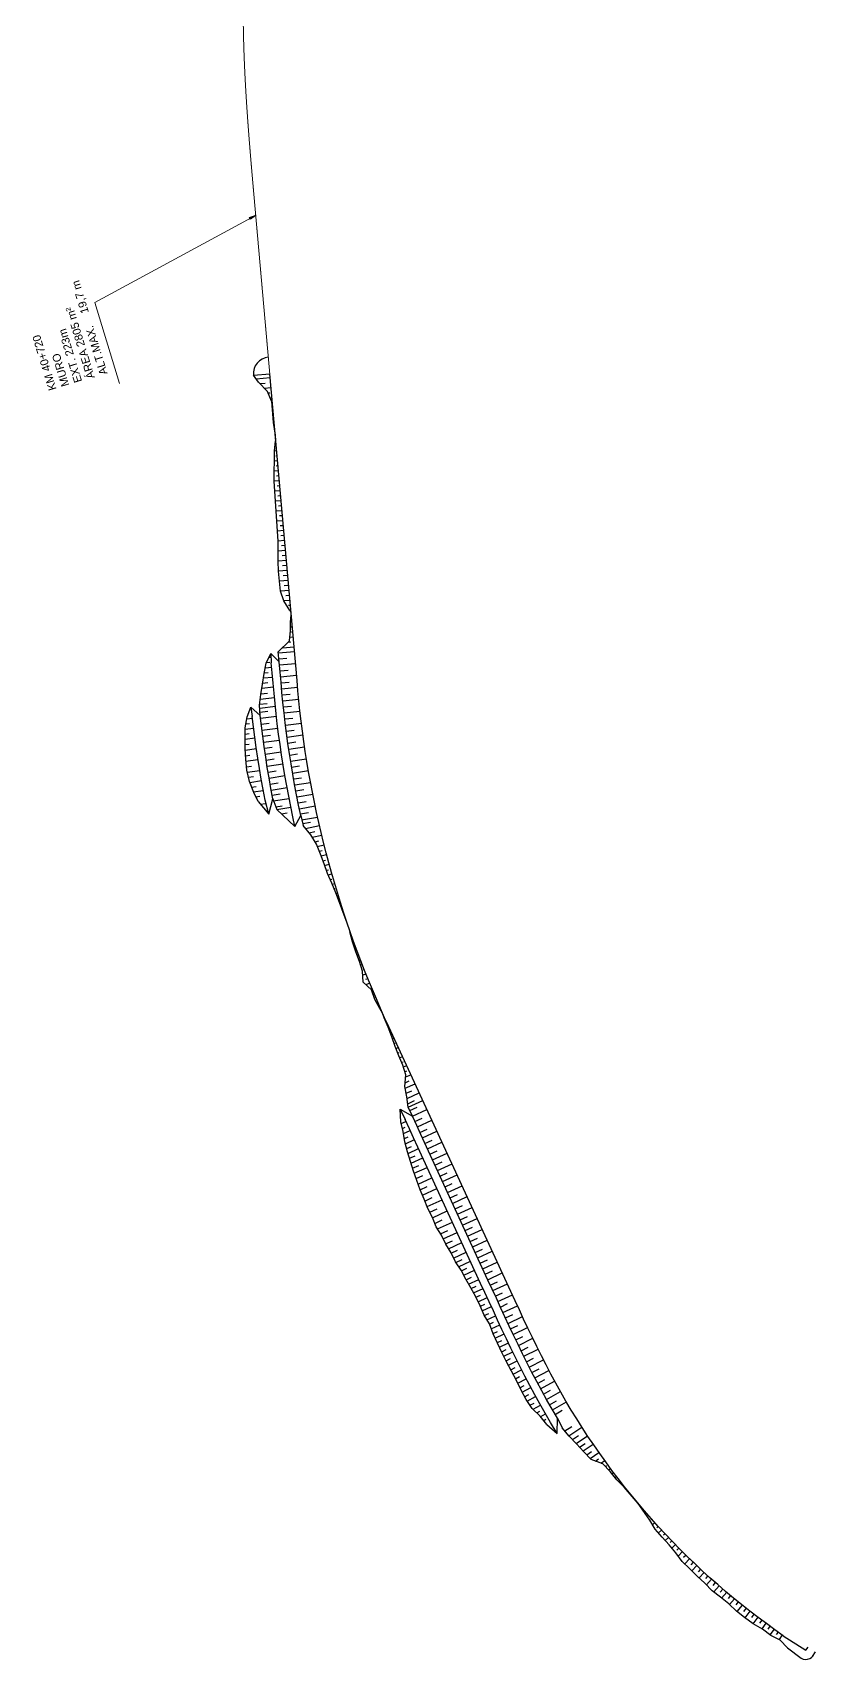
# Model space of a CAD drawing. Header units: metres. Extents: x 288738 to 324331, y 7399322 to 7465117.
# Drawn here: x 320529 to 320921, y 7424764 to 7425577 of the extents above; entities that cross this region are included whole.
import ezdxf

# ---------------------------------------------------------------- set-up
doc = ezdxf.new("R2010")
doc.units = ezdxf.units.M
doc.header["$LTSCALE"] = 10
for name, color, linetype in [('F-HZ-ATERRO-TALUDE', 110, 'Continuous'), ('F-HZ-MUROS', 210, 'Continuous'), ('F-HZ-PIANO-CORTE', 10, 'Continuous'), ('F-HZ-TALUDE', 2, 'Continuous')]:
    doc.layers.add(name, color=color, linetype=linetype)
doc.layers.add('U-HZ-TEXTO-MUROS', color=2, linetype='Continuous', lineweight=0)
doc.styles.add('ARIAL', font='arial.ttf')
doc.styles.add('DIM', font='arial.ttf', dxfattribs={"width": 0.8})
doc.dimstyles.new('U-1_2000', dxfattribs={"dimscale": 2, "dimtxt": 1.5, "dimasz": 0.75, "dimexe": 0.75, "dimexo": 0.75, "dimgap": 0.25, "dimtad": 1, "dimzin": 4, "dimtxsty": 'DIM', "dimblk": 'ARCHTICK', "dimcen": 0.7, "dimdle": 0.75, "dimclrd": 256, "dimclre": 256, "dimclrt": 256, "dimaunit": 1, "dimadec": 3, "dimazin": 2, "dimtfac": 1, "dimtofl": 0, "dimtmove": 0, "dimatfit": 3, "dimldrblk": 'CLOSEDBLANK', "dimfxl": 0, "dimtolj": 1, "dimtzin": 0, "dimlwd": -1, "dimlwe": -1, "dimarcsym": 0})

# ---------------------------------------------------------------- blocks, each defined once
blk = doc.blocks.new('_ArchTick')
at = {"color": 0, "linetype": 'ByBlock', "const_width": 0.15}
blk.add_lwpolyline([(-0.5, -0.5), (0.5, 0.5)], dxfattribs=at)

msp = doc.modelspace()

# ---------------------------------------------------------------- linework, layer by layer
at = {"layer": 'F-HZ-ATERRO-TALUDE', "linetype": 'Continuous', "lineweight": -3}
for p, q in [((320651.435, 7425368.076), (320650.433, 7425367.987)), ((320650.993, 7425373.056), (320650.914, 7425373.049)), ((320651.214, 7425370.566), (320650.944, 7425370.542)), ((320652.319, 7425358.115), (320650.174, 7425357.925)), ((320651.877, 7425363.096), (320650.296, 7425362.955)), ((320651.656, 7425365.586), (320651.01, 7425365.528)), ((320652.098, 7425360.605), (320651.167, 7425360.523)), ((320652.761, 7425353.135), (320650.212, 7425352.908)), ((320652.54, 7425355.625), (320651.366, 7425355.521)), ((320652.982, 7425350.644), (320651.679, 7425350.529)), ((320653.203, 7425348.154), (320650.541, 7425347.918)), ((320653.645, 7425343.174), (320650.809, 7425342.922)), ((320653.424, 7425345.664), (320652.05, 7425345.542)), ((320654.087, 7425338.193), (320651.23, 7425337.94)), ((320653.866, 7425340.684), (320652.443, 7425340.557)), ((320654.308, 7425335.703), (320652.85, 7425335.574)), ((320654.529, 7425333.213), (320651.554, 7425332.949)), ((320654.971, 7425328.233), (320651.906, 7425327.961)), ((320654.75, 7425330.723), (320653.24, 7425330.589)), ((320655.192, 7425325.742), (320653.62, 7425325.603)), ((320655.413, 7425323.252), (320652.191, 7425322.966)), ((320655.855, 7425318.272), (320652.243, 7425317.951)), ((320655.634, 7425320.762), (320653.926, 7425320.61)), ((320656.297, 7425313.291), (320652.219, 7425312.929)), ((320656.076, 7425315.781), (320654.154, 7425315.611)), ((320656.518, 7425310.801), (320654.393, 7425310.612)), ((320656.739, 7425308.311), (320652.316, 7425307.918)), ((320657.181, 7425303.33), (320652.86, 7425302.947)), ((320656.96, 7425305.821), (320654.774, 7425305.627)), ((320657.402, 7425300.84), (320655.279, 7425300.652)), ((320657.623, 7425298.35), (320653.451, 7425297.98)), ((320658.065, 7425293.37), (320655.108, 7425293.107)), ((320657.844, 7425295.86), (320656.062, 7425295.702)), ((320658.286, 7425290.879), (320657.422, 7425290.803)), ((320688.189, 7425127.738), (320688.12, 7425127.716)), ((320689.025, 7425125.382), (320688.653, 7425125.262)), ((320689.861, 7425123.026), (320689.558, 7425122.926)), ((320690.719, 7425120.678), (320690.078, 7425120.463)), ((320691.579, 7425118.331), (320691.246, 7425118.217)), ((320692.46, 7425115.991), (320691.785, 7425115.758)), ((320693.344, 7425113.652), (320693.003, 7425113.533)), ((320694.247, 7425111.321), (320693.409, 7425111.023)), ((320696.08, 7425106.669), (320694.427, 7425106.064)), ((320695.155, 7425108.992), (320694.64, 7425108.806)), ((320697.011, 7425104.349), (320695.803, 7425103.901)), ((320697.959, 7425102.036), (320696.046, 7425101.317)), ((320698.914, 7425099.726), (320698.48, 7425099.561)), ((320699.884, 7425097.421), (320699.316, 7425097.203)), ((320700.862, 7425095.121), (320700.524, 7425094.989)), ((320701.854, 7425092.826), (320701.261, 7425092.593)), ((320702.856, 7425090.536), (320702.665, 7425090.46)), ((320838.745, 7424834.353), (320838.363, 7424834.015)), ((320840.418, 7424832.495), (320839.269, 7424831.466)), ((320842.091, 7424830.637), (320841.326, 7424829.942)), ((320843.789, 7424828.803), (320842.213, 7424827.352)), ((320845.488, 7424826.968), (320844.679, 7424826.214)), ((320847.209, 7424825.156), (320845.569, 7424823.603)), ((320848.934, 7424823.346), (320848.102, 7424822.548)), ((320850.679, 7424821.556), (320848.877, 7424819.803)), ((320852.428, 7424819.77), (320851.447, 7424818.802)), ((320854.196, 7424818.002), (320852.029, 7424815.836)), ((320855.971, 7424816.241), (320854.779, 7424815.033)), ((320857.761, 7424814.497), (320855.304, 7424811.973)), ((320859.56, 7424812.76), (320858.329, 7424811.479)), ((320861.373, 7424811.039), (320858.903, 7424808.433)), ((320863.196, 7424809.329), (320861.956, 7424808.002)), ((320865.032, 7424807.631), (320862.533, 7424804.922)), ((320866.878, 7424805.946), (320865.617, 7424804.56)), ((320868.735, 7424804.272), (320866.163, 7424801.406)), ((320870.606, 7424802.613), (320869.279, 7424801.114)), ((320872.484, 7424800.964), (320869.81, 7424797.901)), ((320874.377, 7424799.331), (320873.083, 7424797.828)), ((320876.277, 7424797.706), (320873.763, 7424794.746)), ((320878.193, 7424796.1), (320876.963, 7424794.632)), ((320880.113, 7424794.499), (320877.677, 7424791.551)), ((320882.052, 7424792.92), (320880.789, 7424791.371)), ((320883.993, 7424791.345), (320881.392, 7424788.109)), ((320885.953, 7424789.793), (320884.658, 7424788.16)), ((320887.914, 7424788.243), (320885.338, 7424784.947)), ((320889.896, 7424786.719), (320888.628, 7424785.073)), ((320891.877, 7424785.195), (320889.38, 7424781.909)), ((320893.88, 7424783.698), (320892.752, 7424782.193)), ((320895.883, 7424782.202), (320893.872, 7424779.48)), ((320897.904, 7424780.731), (320896.899, 7424779.35)), ((320899.928, 7424779.263), (320897.89, 7424776.424)), ((320901.968, 7424777.818), (320901.053, 7424776.525)), ((320904.012, 7424776.379), (320902.438, 7424774.123))]:
    msp.add_line(p, q, dxfattribs=at)
at = {"layer": 'F-HZ-MUROS', "const_width": 0.5}
msp.add_lwpolyline([(320648.01, 7425406.67), (320640.496, 7425491.344, -0.0003145), (320639.324, 7425504.643, -0.0006289), (320638.748, 7425511.32, -0.0012577), (320637.83, 7425522.461, -0.001572), (320637.144, 7425531.411, -0.0021996), (320636.4, 7425542.171, -0.0025126), (320635.836, 7425551.628, -0.0031354), (320635.322, 7425562.257, -0.0034444), (320634.98, 7425571.971, -0.0040545), (320634.767, 7425582.548, -0.0043544), (320634.734, 7425592.431, -0.0130348), (320635.626, 7425620.763, -0.0036488), (320636.162, 7425629.027, -0.0036488)], format="xyb", dxfattribs=at)
at = {"layer": 'F-HZ-PIANO-CORTE'}
for p, q in [((320639.802, 7425405.942), (320648.01, 7425406.67)), ((320641.134, 7425404.102), (320648.183, 7425404.728)), ((320642.988, 7425401.757), (320645.696, 7425401.997)), ((320645.213, 7425399.444), (320648.625, 7425399.747)), ((320647.109, 7425397.103), (320647.977, 7425397.18)), ((320648.168, 7425394.687), (320649.067, 7425394.767)), ((320649.651, 7425382.27), (320649.911, 7425382.293)), ((320650.095, 7425379.799), (320650.392, 7425379.826)), ((320658.251, 7425277.619), (320658.852, 7425277.673)), ((320658.324, 7425280.136), (320659.232, 7425280.217)), ((320658.354, 7425282.649), (320658.682, 7425282.678)), ((320654.292, 7425269.719), (320660.116, 7425270.256)), ((320657.166, 7425272.497), (320658.531, 7425272.622)), ((320658.063, 7425275.091), (320659.674, 7425275.237)), ((320645.737, 7425259.761), (320648.973, 7425260.073)), ((320646.335, 7425262.338), (320648.123, 7425262.513)), ((320647.596, 7425264.977), (320648.597, 7425265.073)), ((320652.359, 7425267.165), (320660.322, 7425267.929)), ((320652.626, 7425264.163), (320656.607, 7425264.552)), ((320652.892, 7425261.16), (320660.856, 7425261.924)), ((320644.44, 7425252.078), (320647.038, 7425252.34)), ((320644.833, 7425254.637), (320649.415, 7425255.092)), ((320645.243, 7425257.196), (320647.219, 7425257.39)), ((320653.159, 7425258.158), (320657.14, 7425258.547)), ((320653.425, 7425255.155), (320661.386, 7425255.948)), ((320653.692, 7425252.151), (320657.672, 7425252.555)), ((320643.244, 7425244.015), (320650.351, 7425244.775)), ((320643.583, 7425246.76), (320646.84, 7425247.101)), ((320644.029, 7425249.513), (320649.859, 7425250.112)), ((320653.96, 7425249.146), (320661.917, 7425249.971)), ((320654.237, 7425246.139), (320658.215, 7425246.562)), ((320654.527, 7425243.133), (320662.48, 7425243.998)), ((320642.949, 7425241.452), (320646.77, 7425241.869)), ((320642.995, 7425239.551), (320650.942, 7425240.47)), ((320643.003, 7425237.594), (320646.975, 7425238.066)), ((320654.839, 7425240.127), (320658.815, 7425240.571)), ((320655.161, 7425237.122), (320663.109, 7425238.031)), ((320635.694, 7425229.069), (320639.939, 7425229.579)), ((320636.116, 7425231.647), (320637.879, 7425231.854)), ((320636.555, 7425234.223), (320639.353, 7425234.545)), ((320643.375, 7425234.591), (320651.322, 7425235.51)), ((320643.726, 7425231.587), (320647.698, 7425232.058)), ((320644.098, 7425228.584), (320652.039, 7425229.553)), ((320655.512, 7425234.118), (320659.484, 7425234.584)), ((320655.873, 7425231.114), (320663.815, 7425232.073)), ((320656.254, 7425228.111), (320660.223, 7425228.604)), ((320635.739, 7425221.293), (320637.73, 7425221.55)), ((320635.742, 7425224.011), (320640.573, 7425224.62)), ((320635.761, 7425226.546), (320637.788, 7425226.796)), ((320644.479, 7425225.581), (320648.448, 7425226.079)), ((320644.889, 7425222.581), (320652.823, 7425223.604)), ((320645.308, 7425219.58), (320649.273, 7425220.107)), ((320656.654, 7425225.109), (320664.59, 7425226.123)), ((320657.066, 7425222.107), (320661.032, 7425222.629)), ((320657.506, 7425219.108), (320665.434, 7425220.183)), ((320635.775, 7425218.576), (320641.305, 7425219.309)), ((320635.934, 7425215.772), (320638.086, 7425216.065)), ((320636.13, 7425212.97), (320642.123, 7425213.808)), ((320645.75, 7425216.581), (320653.676, 7425217.665)), ((320646.207, 7425213.584), (320650.168, 7425214.142)), ((320646.68, 7425210.587), (320654.597, 7425211.736)), ((320657.956, 7425216.109), (320661.917, 7425216.663)), ((320658.429, 7425213.113), (320666.347, 7425214.253)), ((320636.376, 7425210.239), (320638.916, 7425210.603)), ((320636.761, 7425207.526), (320642.978, 7425208.442)), ((320637.357, 7425204.988), (320639.872, 7425205.368)), ((320638.021, 7425202.462), (320643.837, 7425203.364)), ((320647.175, 7425207.593), (320651.131, 7425208.185)), ((320647.679, 7425204.6), (320655.586, 7425205.819)), ((320658.917, 7425210.117), (320662.874, 7425210.705)), ((320659.421, 7425207.123), (320667.329, 7425208.334)), ((320659.949, 7425204.132), (320663.9, 7425204.756)), ((320638.958, 7425200.057), (320641.239, 7425200.42)), ((320639.893, 7425197.656), (320644.718, 7425198.442)), ((320641.035, 7425195.292), (320642.991, 7425195.619)), ((320648.212, 7425201.61), (320652.163, 7425202.237)), ((320648.754, 7425198.62), (320656.649, 7425199.914)), ((320649.224, 7425196.131), (320653.168, 7425196.794)), ((320660.486, 7425201.141), (320668.382, 7425202.427)), ((320661.051, 7425198.154), (320664.996, 7425198.817)), ((320661.628, 7425195.168), (320669.51, 7425196.534)), ((320643.38, 7425191.513), (320645.886, 7425191.902)), ((320649.727, 7425193.137), (320657.634, 7425194.356)), ((320651.054, 7425190.273), (320654.211, 7425190.775)), ((320651.591, 7425188.834), (320658.565, 7425190.099)), ((320653.858, 7425186.681), (320656.651, 7425187.201)), ((320662.224, 7425192.184), (320666.161, 7425192.888)), ((320662.84, 7425189.203), (320670.707, 7425190.655)), ((320663.362, 7425186.72), (320667.292, 7425187.464)), ((320663.938, 7425183.734), (320671.821, 7425185.1)), ((320664.446, 7425181.922), (320668.383, 7425182.626)), ((320665.845, 7425179.456), (320672.853, 7425180.888)), ((320667.688, 7425177.253), (320670.553, 7425177.853)), ((320669.259, 7425175.005), (320673.998, 7425176.021)), ((320670.61, 7425172.718), (320672.599, 7425173.155)), ((320671.766, 7425170.396), (320675.191, 7425171.165)), ((320672.714, 7425168.032), (320674.26, 7425168.387)), ((320673.637, 7425165.666), (320676.432, 7425166.322)), ((320674.526, 7425163.294), (320675.799, 7425163.6)), ((320675.409, 7425160.925), (320677.721, 7425161.491)), ((320676.282, 7425158.555), (320677.334, 7425158.818)), ((320677.187, 7425156.195), (320679.058, 7425156.673)), ((320678.179, 7425153.861), (320678.963, 7425154.066)), ((320679.17, 7425151.531), (320680.443, 7425151.868)), ((320680.167, 7425149.205), (320680.662, 7425149.339)), ((320681.15, 7425146.878), (320681.874, 7425147.078)), ((320682.052, 7425144.532), (320682.333, 7425144.611)), ((320682.951, 7425142.187), (320683.354, 7425142.302)), ((320683.81, 7425139.832), (320683.964, 7425139.876)), ((320684.669, 7425137.478), (320684.88, 7425137.54)), ((320684.807, 7425137.099), (320684.907, 7425137.128)), ((320685.664, 7425134.746), (320685.794, 7425134.785)), ((320705.685, 7425083.509), (320705.962, 7425083.622)), ((320706.679, 7425081.216), (320706.843, 7425081.283)), ((320707.636, 7425078.907), (320708.052, 7425079.08)), ((320708.555, 7425076.581), (320708.827, 7425076.695)), ((320709.427, 7425074.235), (320710.144, 7425074.539)), ((320710.243, 7425071.864), (320710.717, 7425072.066)), ((320711.08, 7425069.501), (320712.237, 7425069.998)), ((320711.945, 7425067.148), (320712.614, 7425067.438)), ((320712.88, 7425064.825), (320714.33, 7425065.457)), ((320713.917, 7425062.547), (320714.647, 7425062.867)), ((320714.832, 7425060.215), (320716.423, 7425060.916)), ((320715.546, 7425057.793), (320716.507, 7425058.219)), ((320715.646, 7425049.605), (320720.608, 7425051.834)), ((320715.654, 7425052.356), (320717.608, 7425053.23)), ((320715.913, 7425055.216), (320718.515, 7425056.375)), ((320716.14, 7425047.049), (320718.902, 7425048.295)), ((320716.588, 7425044.471), (320722.721, 7425047.248)), ((320716.942, 7425041.878), (320720.355, 7425043.427)), ((320717.18, 7425040.133), (320724.447, 7425043.479)), ((320713.649, 7425031.919), (320716.063, 7425033.024)), ((320717.989, 7425038.402), (320721.622, 7425040.076)), ((320719.245, 7425035.677), (320726.511, 7425039.025)), ((320720.501, 7425032.953), (320724.137, 7425034.62)), ((320721.759, 7425030.223), (320729.028, 7425033.562)), ((320714.27, 7425029.452), (320715.69, 7425030.103)), ((320714.823, 7425026.952), (320718.156, 7425028.483)), ((320715.26, 7425024.4), (320717.231, 7425025.306)), ((320723.016, 7425027.494), (320726.65, 7425029.166)), ((320724.273, 7425024.766), (320731.54, 7425028.113)), ((320715.777, 7425021.884), (320720.248, 7425023.942)), ((320716.438, 7425019.434), (320718.866, 7425020.553)), ((320717.134, 7425017.002), (320722.341, 7425019.401)), ((320725.529, 7425022.04), (320729.162, 7425023.714)), ((320726.785, 7425019.315), (320734.051, 7425022.664)), ((320728.041, 7425016.591), (320731.674, 7425018.265)), ((320729.296, 7425013.866), (320736.562, 7425017.214)), ((320717.893, 7425014.599), (320720.64, 7425015.865)), ((320718.637, 7425012.189), (320724.434, 7425014.86)), ((320719.397, 7425009.617), (320722.471, 7425011.033)), ((320720.227, 7425007.076), (320726.656, 7425010.039)), ((320730.552, 7425011.141), (320734.185, 7425012.816)), ((320731.808, 7425008.417), (320739.073, 7425011.765)), ((320721.205, 7425004.405), (320724.524, 7425005.934)), ((320722.162, 7425001.723), (320729.03, 7425004.888)), ((320723.162, 7424998.879), (320726.724, 7425000.521)), ((320733.063, 7425005.692), (320736.696, 7425007.366)), ((320734.319, 7425002.968), (320741.584, 7425006.316)), ((320735.574, 7425000.243), (320739.207, 7425001.917)), ((320736.83, 7424997.518), (320744.096, 7425000.867)), ((320724.273, 7424996.086), (320731.542, 7424999.436)), ((320725.442, 7424993.238), (320729.136, 7424994.94)), ((320726.667, 7424990.416), (320734.117, 7424993.849)), ((320738.086, 7424994.794), (320741.718, 7424996.468)), ((320739.341, 7424992.069), (320746.607, 7424995.418)), ((320727.957, 7424987.647), (320731.676, 7424989.361)), ((320729.276, 7424984.891), (320736.674, 7424988.3)), ((320730.461, 7424982.066), (320734.208, 7424983.793)), ((320740.597, 7424989.345), (320744.23, 7424991.019)), ((320741.853, 7424986.62), (320749.118, 7424989.968)), ((320743.108, 7424983.895), (320746.741, 7424985.57)), ((320744.364, 7424981.171), (320751.629, 7424984.519)), ((320731.822, 7424979.322), (320739.237, 7424982.739)), ((320733.339, 7424976.847), (320736.891, 7424978.484)), ((320734.669, 7424974.286), (320741.65, 7424977.503)), ((320745.619, 7424978.446), (320749.252, 7424980.12)), ((320746.875, 7424975.722), (320754.141, 7424979.07)), ((320735.864, 7424971.798), (320739.335, 7424973.398)), ((320737.276, 7424969.41), (320743.96, 7424972.49)), ((320738.629, 7424967.126), (320741.847, 7424968.609)), ((320739.775, 7424964.747), (320746.17, 7424967.694)), ((320748.131, 7424972.997), (320751.763, 7424974.671)), ((320749.386, 7424970.272), (320756.652, 7424973.621)), ((320750.642, 7424967.548), (320754.275, 7424969.222)), ((320751.897, 7424964.823), (320759.163, 7424968.172)), ((320740.905, 7424962.515), (320744.061, 7424963.969)), ((320742.335, 7424960.421), (320748.263, 7424963.153)), ((320743.733, 7424958.313), (320746.521, 7424959.598)), ((320753.153, 7424962.099), (320756.786, 7424963.773)), ((320754.409, 7424959.374), (320761.674, 7424962.722)), ((320744.902, 7424956.099), (320750.355, 7424958.612)), ((320746.083, 7424953.89), (320748.742, 7424955.116)), ((320747.342, 7424951.717), (320752.448, 7424954.071)), ((320755.664, 7424956.649), (320759.297, 7424958.323)), ((320756.921, 7424953.922), (320764.185, 7424957.273)), ((320758.179, 7424951.193), (320761.81, 7424952.871)), ((320759.437, 7424948.462), (320766.697, 7424951.824)), ((320748.597, 7424949.541), (320751.046, 7424950.671)), ((320749.823, 7424947.35), (320754.541, 7424949.53)), ((320751.034, 7424945.152), (320753.31, 7424946.206)), ((320752.13, 7424942.899), (320756.634, 7424944.989)), ((320760.697, 7424945.729), (320764.325, 7424947.414)), ((320761.958, 7424942.994), (320769.208, 7424946.375)), ((320753.215, 7424940.641), (320755.448, 7424941.68)), ((320754.189, 7424938.329), (320758.727, 7424940.448)), ((320755.184, 7424936.026), (320757.479, 7424937.102)), ((320756.521, 7424933.882), (320760.825, 7424935.91)), ((320763.221, 7424940.256), (320766.843, 7424941.954)), ((320764.488, 7424937.518), (320771.725, 7424940.928)), ((320765.758, 7424934.779), (320769.372, 7424936.493)), ((320767.035, 7424932.04), (320774.254, 7424935.487)), ((320757.848, 7424931.734), (320759.861, 7424932.687)), ((320758.697, 7424929.359), (320762.932, 7424931.375)), ((320759.547, 7424926.982), (320761.768, 7424928.046)), ((320760.641, 7424924.72), (320765.055, 7424926.848)), ((320768.32, 7424929.303), (320771.924, 7424931.037)), ((320769.61, 7424926.565), (320776.808, 7424930.058)), ((320761.743, 7424922.461), (320763.932, 7424923.524)), ((320762.804, 7424920.181), (320767.199, 7424922.332)), ((320763.863, 7424917.899), (320766.071, 7424918.988)), ((320770.915, 7424923.832), (320774.508, 7424925.591)), ((320772.227, 7424921.099), (320779.397, 7424924.646)), ((320773.555, 7424918.372), (320777.133, 7424920.16)), ((320774.895, 7424915.648), (320782.035, 7424919.256)), ((320764.959, 7424915.633), (320769.371, 7424917.828)), ((320766.062, 7424913.37), (320768.264, 7424914.475)), ((320767.238, 7424911.143), (320771.576, 7424913.34)), ((320776.249, 7424912.928), (320779.81, 7424914.749)), ((320777.623, 7424910.216), (320784.727, 7424913.895)), ((320768.436, 7424908.927), (320770.563, 7424910.014)), ((320769.595, 7424906.69), (320773.819, 7424908.872)), ((320770.737, 7424904.443), (320772.846, 7424905.544)), ((320771.866, 7424902.188), (320776.105, 7424904.425)), ((320779.006, 7424907.506), (320782.549, 7424909.364)), ((320780.42, 7424904.809), (320787.483, 7424908.565)), ((320781.845, 7424902.116), (320785.366, 7424904.015)), ((320783.294, 7424899.433), (320790.312, 7424903.274)), ((320772.988, 7424899.928), (320775.127, 7424901.069)), ((320774.138, 7424897.681), (320778.44, 7424900.004)), ((320775.317, 7424895.448), (320777.472, 7424896.626)), ((320776.586, 7424893.264), (320780.828, 7424895.611)), ((320784.767, 7424896.76), (320788.263, 7424898.703)), ((320786.255, 7424894.093), (320793.221, 7424898.027)), ((320778.001, 7424891.162), (320780.024, 7424892.295)), ((320779.554, 7424889.139), (320783.272, 7424891.249)), ((320781.487, 7424887.339), (320783.004, 7424888.211)), ((320783.366, 7424885.516), (320785.772, 7424886.919)), ((320787.776, 7424891.443), (320791.246, 7424893.434)), ((320789.309, 7424888.798), (320796.219, 7424892.829)), ((320790.613, 7424886.606), (320794.055, 7424888.644)), ((320784.935, 7424883.52), (320785.993, 7424884.146)), ((320795.422, 7424878.314), (320798.914, 7424880.499)), ((320797.348, 7424875.962), (320803.985, 7424880.192)), ((320799.193, 7424874.014), (320802.294, 7424876.021)), ((320801.052, 7424872.083), (320806.808, 7424875.865)), ((320802.816, 7424870.198), (320805.509, 7424871.994)), ((320804.573, 7424868.316), (320809.598, 7424871.717)), ((320806.362, 7424866.461), (320808.69, 7424868.06)), ((320808.156, 7424864.618), (320812.444, 7424867.606)), ((320810.692, 7424863.305), (320812.291, 7424864.436)), ((320813.488, 7424862.201), (320815.345, 7424863.533)), ((320815.612, 7424860.636), (320816.215, 7424861.074)), ((320817.375, 7424858.817), (320818.301, 7424859.5)), ((320819.013, 7424856.91), (320819.406, 7424857.205)), ((320820.556, 7424854.935), (320821.311, 7424855.508)), ((320822.225, 7424853.057), (320822.53, 7424853.292)), ((320824.025, 7424851.283), (320824.374, 7424851.556)), ((320832.219, 7424841.824), (320832.239, 7424841.841)), ((320833.791, 7424839.879), (320833.878, 7424839.953))]:
    msp.add_line(p, q, dxfattribs=at)
at = {"layer": 'F-HZ-TALUDE'}
for p, q in [((320832.083, 7424842.063), (320825.085, 7424850.239)), ((320837.899, 7424833.818), (320832.083, 7424842.063))]:
    msp.add_line(p, q, dxfattribs=at)
at = {"layer": 'F-HZ-TALUDE', "linetype": 'Continuous', "lineweight": -3}
for points in [[(320683.302, 7425142.461), (320681.775, 7425147.399), (320680.298, 7425152.353), (320678.871, 7425157.323), (320677.495, 7425162.31), (320676.17, 7425167.311), (320674.896, 7425172.326), (320673.673, 7425177.356), (320672.501, 7425182.399), (320671.381, 7425187.456), (320670.314, 7425192.518), (320669.3, 7425197.584), (320668.339, 7425202.652), (320667.432, 7425207.722), (320666.578, 7425212.793), (320665.776, 7425217.864), (320665.028, 7425222.934), (320664.332, 7425228.003), (320663.688, 7425233.069), (320663.097, 7425238.132), (320662.558, 7425243.192), (320662.071, 7425248.248), (320661.621, 7425253.298), (320648.01, 7425406.67)], [(320648.929, 7425392.952), (320646.811, 7425397.783), (320642.361, 7425402.408), (320639.802, 7425405.942)], [(320658.009, 7425288.345), (320655.108, 7425293.107), (320653.451, 7425297.98), (320652.86, 7425302.947), (320652.316, 7425307.918), (320652.219, 7425312.929), (320652.243, 7425317.951), (320652.191, 7425322.966), (320651.906, 7425327.961), (320651.554, 7425332.949), (320651.23, 7425337.94), (320650.809, 7425342.922), (320650.541, 7425347.918), (320650.212, 7425352.908), (320650.174, 7425357.925), (320650.296, 7425362.955), (320650.433, 7425367.987), (320650.914, 7425373.049)], [(320652.135, 7425267.636), (320657.926, 7425273.231), (320658.302, 7425278.311), (320658.362, 7425283.351)], [(320642.902, 7425241.041), (320643.507, 7425246.297), (320644.359, 7425251.549), (320645.161, 7425256.77), (320646.166, 7425261.984)], [(320659.594, 7425185.206), (320658.505, 7425190.382), (320657.473, 7425195.556), (320656.495, 7425200.728), (320655.572, 7425205.895), (320654.704, 7425211.058), (320653.89, 7425216.215), (320653.131, 7425221.365), (320652.425, 7425226.508), (320651.773, 7425231.643), (320651.175, 7425236.77), (320650.629, 7425241.887), (320650.137, 7425246.994), (320649.682, 7425252.089), (320649.231, 7425257.169), (320648.781, 7425262.233)], [(320663.523, 7425185.956), (320662.442, 7425191.094), (320661.415, 7425196.232), (320660.443, 7425201.369), (320659.525, 7425206.504), (320658.662, 7425211.636), (320657.852, 7425216.764), (320657.096, 7425221.888), (320656.394, 7425227.006), (320655.745, 7425232.118), (320655.149, 7425237.224), (320654.606, 7425242.322), (320654.115, 7425247.412), (320653.662, 7425252.492), (320653.212, 7425257.559), (320652.763, 7425262.612)], [(320649.588, 7425194.205), (320648.598, 7425199.445), (320647.665, 7425204.677), (320646.788, 7425209.901), (320645.966, 7425215.115), (320645.199, 7425220.319), (320644.487, 7425225.512), (320643.83, 7425230.693), (320643.227, 7425235.861)], [(320642.209, 7425192.94), (320640.027, 7425197.312), (320637.843, 7425202.92), (320636.532, 7425208.503), (320636.031, 7425214.075), (320635.737, 7425219.245), (320635.742, 7425224.448), (320635.789, 7425229.731), (320636.708, 7425235.116)], [(320645.645, 7425193.529), (320644.65, 7425198.803), (320643.712, 7425204.068), (320642.83, 7425209.322), (320642.004, 7425214.566), (320641.234, 7425219.796), (320640.519, 7425225.014), (320639.858, 7425230.218), (320639.252, 7425235.407)], [(320686.44, 7425132.617), (320684.669, 7425137.478), (320682.894, 7425142.344), (320681.029, 7425147.193), (320678.969, 7425152.001), (320676.919, 7425156.828), (320675.113, 7425161.73), (320673.273, 7425166.637), (320671.312, 7425171.53), (320668.515, 7425176.264), (320664.696, 7425180.829)], [(320825.281, 7424850.393), (320822.083, 7424854.489), (320818.942, 7424858.63), (320815.86, 7424862.814), (320812.836, 7424867.042), (320809.871, 7424871.312), (320806.967, 7424875.623), (320804.123, 7424879.974), (320801.34, 7424884.365), (320798.621, 7424888.792), (320795.97, 7424893.247), (320793.387, 7424897.729), (320790.872, 7424902.236), (320788.425, 7424906.767), (320786.04, 7424911.318), (320783.712, 7424915.885), (320781.435, 7424920.463), (320779.201, 7424925.049), (320777.005, 7424929.64), (320774.84, 7424934.232), (320772.699, 7424938.822), (320770.578, 7424943.407), (320768.466, 7424947.984), (320707.528, 7425080.216), (320705.399, 7425084.848), (320703.306, 7425089.506), (320701.257, 7425094.192), (320699.252, 7425098.907), (320697.293, 7425103.649), (320695.378, 7425108.419), (320693.509, 7425113.216), (320691.685, 7425118.04), (320689.91, 7425122.887), (320688.184, 7425127.753), (320686.507, 7425132.637), (320684.88, 7425137.54), (320683.302, 7425142.461)], [(320703.02, 7425089.392), (320700.537, 7425093.911), (320698.754, 7425098.716), (320694.645, 7425102.663), (320694.301, 7425108.028), (320692.827, 7425112.976), (320691.016, 7425117.812), (320689.292, 7425122.683), (320688.047, 7425127.709)], [(320717.18, 7425040.133), (320716.467, 7425045.356), (320715.482, 7425050.459), (320716.005, 7425056.235), (320714.561, 7425061.132), (320712.461, 7425065.746), (320710.706, 7425070.518), (320709.047, 7425075.336), (320707.176, 7425080.07), (320705.148, 7425084.746)], [(320786.502, 7424881.527), (320783.152, 7424885.788), (320779.042, 7424889.615), (320776.043, 7424894.071), (320773.556, 7424898.784), (320771.198, 7424903.535), (320768.808, 7424908.238), (320766.312, 7424912.858), (320764.023, 7424917.553), (320761.837, 7424922.268), (320759.571, 7424926.915), (320757.831, 7424931.782), (320755.105, 7424936.153), (320753.128, 7424940.848), (320750.912, 7424945.402), (320748.446, 7424949.812), (320745.923, 7424954.166), (320743.584, 7424958.594), (320740.723, 7424962.781), (320738.552, 7424967.286), (320735.961, 7424971.597), (320733.795, 7424976.104), (320731.162, 7424980.396), (320729.226, 7424985.009), (320727.058, 7424989.516), (320725.066, 7424994.103), (320723.206, 7424998.752), (320721.541, 7425003.489), (320719.816, 7425008.2), (320718.384, 7425013.046), (320716.865, 7425017.852), (320715.54, 7425022.762), (320714.662, 7425027.892), (320713.411, 7425032.864)], [(320788.329, 7424882.622), (320785.598, 7424887.212), (320782.942, 7424891.821), (320780.36, 7424896.448), (320777.852, 7424901.091), (320775.413, 7424905.745), (320773.036, 7424910.407), (320770.714, 7424915.072), (320768.442, 7424919.735), (320766.212, 7424924.395), (320764.018, 7424929.046), (320761.854, 7424933.687), (320759.712, 7424938.313), (320757.586, 7424942.922), (320755.471, 7424947.511), (320753.365, 7424952.081), (320721.971, 7425020.205), (320719.874, 7425024.756), (320717.771, 7425029.319), (320715.663, 7425033.894)], [(320791.76, 7424884.679), (320789.056, 7424889.224), (320786.424, 7424893.79), (320783.864, 7424898.378), (320781.377, 7424902.983), (320778.955, 7424907.603), (320776.595, 7424912.233), (320774.288, 7424916.869), (320772.028, 7424921.507), (320769.809, 7424926.143), (320767.625, 7424930.775), (320765.469, 7424935.398), (320763.334, 7424940.011), (320761.213, 7424944.609), (320759.101, 7424949.191), (320756.998, 7424953.756), (320723.507, 7425026.429), (320721.406, 7425030.988), (320719.3, 7425035.558)], [(320825.085, 7424850.239), (320821.345, 7424853.925), (320818.137, 7424858.032), (320814.47, 7424861.813), (320808.648, 7424864.112), (320804.916, 7424867.948), (320801.26, 7424871.866), (320797.516, 7424875.757), (320794.123, 7424879.901)], [(320904.543, 7424776.004), (320900.297, 7424778.995), (320896.093, 7424782.045), (320891.931, 7424785.153), (320887.814, 7424788.32), (320883.742, 7424791.544), (320879.715, 7424794.824), (320875.734, 7424798.161), (320871.8, 7424801.553), (320867.914, 7424805.001), (320864.077, 7424808.502), (320860.289, 7424812.057), (320856.551, 7424815.665), (320852.864, 7424819.325), (320849.229, 7424823.036), (320845.645, 7424826.798), (320842.115, 7424830.61), (320838.638, 7424834.471), (320835.216, 7424838.381), (320831.849, 7424842.338), (320828.537, 7424846.343), (320825.281, 7424850.393)], [(320906.691, 7424769.899), (320903.035, 7424773.835), (320898.254, 7424776.142), (320894.107, 7424779.353), (320889.436, 7424781.868), (320885.236, 7424785.023), (320881.14, 7424788.312), (320877.297, 7424791.907), (320873.204, 7424795.195), (320869.095, 7424798.471), (320865.378, 7424802.192), (320861.591, 7424805.825), (320857.826, 7424809.479), (320854.097, 7424813.167), (320850.861, 7424817.344), (320847.562, 7424821.434), (320844.025, 7424825.284), (320840.58, 7424829.215), (320837.899, 7424833.818)]]:
    msp.add_lwpolyline(points, dxfattribs=at)
at = {"layer": 'F-HZ-TALUDE'}
for points in [[(320648.929, 7425392.952), (320649.651, 7425382.27), (320650.74, 7425375.914), (320650.914, 7425373.049)], [(320658.009, 7425288.345), (320658.607, 7425287.258), (320658.362, 7425283.351)], [(320646.166, 7425261.984), (320648.482, 7425266.832), (320648.781, 7425262.233)], [(320648.482, 7425266.832), (320652.763, 7425262.612)], [(320652.763, 7425262.612), (320652.135, 7425267.636)], [(320636.708, 7425235.116), (320638.537, 7425240.05), (320639.252, 7425235.407)], [(320638.537, 7425240.05), (320643.227, 7425235.861), (320642.902, 7425241.041)], [(320642.209, 7425192.94), (320647.513, 7425186.477), (320645.645, 7425193.529)], [(320647.513, 7425186.477), (320649.588, 7425194.205), (320651.591, 7425188.834), (320660.522, 7425180.354), (320659.594, 7425185.206)], [(320660.522, 7425180.354), (320663.523, 7425185.956), (320664.696, 7425180.829)], [(320705.148, 7425084.746), (320704.354, 7425087.175), (320703.02, 7425089.392)], [(320713.2, 7425039.119), (320719.3, 7425035.558), (320717.18, 7425040.133)], [(320713.411, 7425032.864), (320713.2, 7425039.119), (320715.663, 7425033.894)], [(320786.502, 7424881.527), (320791.52, 7424877.07), (320788.329, 7424882.622)], [(320791.52, 7424877.07), (320791.76, 7424884.679), (320794.123, 7424879.901)], [(320904.543, 7424776.004), (320915.785, 7424768.718), (320916.96, 7424770.263)], [(320906.691, 7424769.899), (320913.421, 7424764.789)], [(320919.206, 7424765.665), (320920.625, 7424767.89)]]:
    msp.add_lwpolyline(points, dxfattribs=at)
for centre, radius, start, end in [((320648.01, 7425406.67), 8.241, 95.071433, 185.071433), ((320915.785, 7424768.718), 4.586, 226.609123, 336.67213)]:
    msp.add_arc(centre, radius, start, end, dxfattribs=at)

# ---------------------------------------------------------------- texts
at = {"layer": 'U-HZ-TEXTO-MUROS', "linetype": 'Continuous', "lineweight": -3, "insert": (320567.75, 7425406.991), "char_height": 4, "width": 48.55935, "attachment_point": 7, "rotation": 107.013388, "style": 'ARIAL'}
msp.add_mtext('KM 40+720\\PMURO \\PEXT. 223m\\PÁREA 2805 m²\\PALT.MAX.^I19,7 m', dxfattribs=at)

# ---------------------------------------------------------------- leaders
at = {"layer": 'U-HZ-TEXTO-MUROS', "linetype": 'Continuous', "lineweight": -3}
msp.add_leader([(320640.82, 7425485.722), (320560.567, 7425442.296), (320572.963, 7425401.786)], dimstyle='U-1_2000', override={"dimscale": 1, "dimasz": 3}, dxfattribs=at)

doc.saveas('drawing.dxf')
